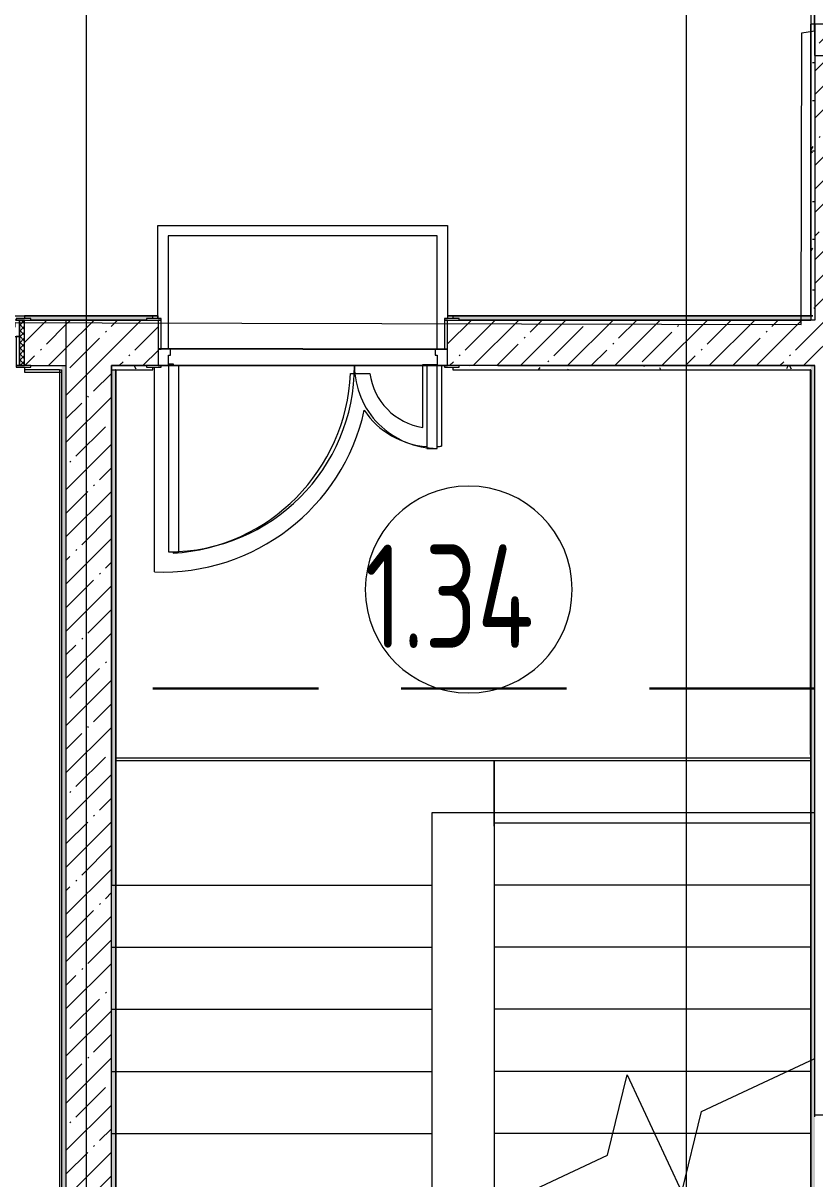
# Model space of a CAD drawing. Header units: millimetres. Extents: x -1113 to 415037, y -3642 to 354837.
# Drawn here: x 71718 to 75545, y 3614 to 9199 of the extents above; entities that cross this region are included whole.
import ezdxf

# ---------------------------------------------------------------- set-up
doc = ezdxf.new("R2010")
doc.units = ezdxf.units.MM
doc.linetypes.add('50_ШТРИХ_ш4_п2_', pattern=[1200, 800, -400])
for name, color, linetype, lineweight in [('A-AREA-BNDY', 7, 'Continuous', 5), ('A-AREA-IDEN', 7, 'Continuous', 9), ('A-DETL-3', 7, '50_ШТРИХ_ш4_п2_', 30), ('A-DOOR-2', 7, 'Continuous', 5), ('A-DOOR-FRAM-2', 7, 'Continuous', 5), ('A-FLOR', 7, 'Continuous', 9), ('A-WALL', 7, 'Continuous', 5), ('I-WALL', 7, 'Continuous', 5), ('S-STRS', 7, 'Continuous', 9), ('S-STRS-MBND', 7, 'Continuous', 9), ('Оси', 7, 'Continuous', 9)]:
    doc.layers.add(name, color=color, linetype=linetype, lineweight=lineweight)
for name, color, linetype, lineweight, true_color in [('A-DOOR-1', 7, 'Continuous', 5, 0xc0c0c0), ('A-DOOR-FRAM-1', 7, 'Continuous', 5, 0xc0c0c0), ('A-WALL-1', 9, 'Continuous', 5, 0x808080), ('A-WALL-FNSH-1', 9, 'Continuous', 5, 0x808080)]:
    doc.layers.add(name, color=color, linetype=linetype, lineweight=lineweight, true_color=true_color)
doc.styles.add('СПДС', font='ГОСТ тип А.ttf', dxfattribs={"width": 0.9})
pattern_1 = [(45, (64.7, -136.06), (-114.04925, 114.04925), []), (45, (178.75, -136.06), (-114.04925, 114.04925), [201.612, -40.322, 6.706, -33.617])]
pattern_2 = [(0, (64.7, -136.06), (243.84, 60.96), [20.117, -162.763, 20.117, -162.763, -975.36]), (0, (64.7, -136.06), (243.84, 60.96), [-365.76, 20.117, -345.643, 20.117, -162.763, -426.72]), (0, (64.7, -136.06), (243.84, 60.96), [-914.4, 20.117, -101.803, 20.117, -284.683]), (120, (156.14, -105.58), (-174.71291, 180.691634), [20.117, -162.763, 20.117, -162.763, -975.36]), (120, (156.14, -105.58), (-174.71291, 180.691634), [-365.76, 20.117, -345.643, 20.117, -162.763, -426.72]), (120, (156.14, -105.58), (-174.71291, 180.691634), [-914.4, 20.117, -101.803, 20.117, -284.683]), (240, (186.62, 16.34), (-69.12709, -241.651634), [20.117, -162.763, 20.117, -162.763, -975.36]), (240, (186.62, 16.34), (-69.12709, -241.651634), [-365.76, 20.117, -345.643, 20.117, -162.763, -426.72]), (240, (186.62, 16.34), (-69.12709, -241.651634), [-914.4, 20.117, -101.803, 20.117, -284.683])]

# ---------------------------------------------------------------- blocks, each defined once
blk = doc.blocks.new('110_Дверь_СКБ_2Ст - Д-1_л_Лестничная клетка EIS60 2-32142534-Объем проектирования 1 этажа')
at = {"layer": 'A-DOOR-1'}
for p, q in [((662.5, 1010), (612.5, 1010)), ((612.5, 1010), (612.5, 110)), ((662.5, 110), (662.5, 1010)), ((-637.5, 510), (-637.5, 110)), ((-587.5, 510), (-637.5, 510)), ((-587.5, 110), (-587.5, 510)), ((-637.5, 110), (-587.5, 110)), ((612.5, 110), (662.5, 110))]:
    blk.add_line(p, q, dxfattribs=at)
for centre, radius, start, end in [((662.5, 110), 900, 90, 180), ((-637.5, 110), 400, 360, 90)]:
    blk.add_arc(centre, radius, start, end, dxfattribs=at)
at = {"layer": 'A-DOOR-FRAM-1'}
for p, q in [((-672.5, 118), (-742.5, 118)), ((-742.5, 118), (-742.5, 110)), ((-672.5, 110), (-672.5, 118)), ((767.5, 118), (697.5, 118)), ((697.5, 118), (697.5, 110)), ((767.5, 110), (767.5, 118)), ((-742.5, 110), (-672.5, 110)), ((-637.5, 110), (-687.5, 110)), ((-687.5, 110), (-687.5, 30)), ((-637.5, 60), (-637.5, 110)), ((-627.5, 60), (-637.5, 60)), ((-627.5, 30), (-627.5, 60)), ((662.5, 60), (652.5, 60)), ((652.5, 60), (652.5, 30)), ((662.5, 110), (662.5, 60)), ((712.5, 110), (662.5, 110)), ((697.5, 110), (767.5, 110)), ((712.5, 30), (712.5, 110)), ((-687.5, 30), (-627.5, 30)), ((-672.5, 30), (-687.5, 30)), ((-687.5, 30), (-687.5, -110)), ((-672.5, -110), (-672.5, 30)), ((652.5, 30), (712.5, 30)), ((712.5, 30), (697.5, 30)), ((697.5, 30), (697.5, -110)), ((712.5, -110), (712.5, 30)), ((-672.5, -110), (-742.5, -110)), ((-742.5, -110), (-742.5, -118)), ((-687.5, -110), (-672.5, -110)), ((-672.5, -118), (-672.5, -110)), ((697.5, -110), (712.5, -110)), ((767.5, -110), (697.5, -110)), ((697.5, -110), (697.5, -118)), ((767.5, -118), (767.5, -110)), ((-742.5, -118), (-672.5, -118)), ((697.5, -118), (767.5, -118))]:
    blk.add_line(p, q, dxfattribs=at)
blk = doc.blocks.new('110_Дверь_СКБ_1Ст_Внутренняя1 - Д-7_л__950x2100h_Туалет-21784696-Объем проектирования 1 этажа')
at = {"layer": 'A-DOOR-2'}
h = blk.add_hatch(dxfattribs=at)
h.set_pattern_fill('FP_88', color=256, style=0, pattern_type=2)
h.set_pattern_definition([(135, (1826.41, 174.685), (-14.14214, -14.14214), []), (225, (1826.41, 174.685), (14.14214, -14.14214), [])])
h.paths.add_polyline_path([(462.5, -110), (487.5, -110), (487.5, 110), (462.5, 110), (462.5, 0)])
at = {"layer": 'A-DOOR-FRAM-2'}
h = blk.add_hatch(dxfattribs=at)
h.set_pattern_fill('FP_89', color=256, style=0, pattern_type=2)
h.set_pattern_definition([(45, (-296.384, 174.685), (-14.1421, 14.1421), []), (135, (-296.384, 174.685), (-14.1421, -14.1421), [])])
h.paths.add_polyline_path([(-437.5, -110), (-437.5, 110), (-462.5, 108), (-462.5, -110)])
at = {"layer": 'A-DOOR-1'}
for p, q in [((437.5, 960), (397.5, 960)), ((397.5, 960), (397.5, 110)), ((437.5, 110), (437.5, 960)), ((397.5, 110), (437.5, 110))]:
    blk.add_line(p, q, dxfattribs=at)
blk.add_arc((437.5, 110), 850, 90, 180, dxfattribs=at)
at = {"layer": 'A-DOOR-FRAM-1'}
for p, q in [((-422.5, 118), (-492.5, 118)), ((-492.5, 118), (-492.5, 110)), ((-422.5, 110), (-422.5, 118)), ((517.5, 118), (447.5, 118)), ((447.5, 118), (447.5, 110)), ((517.5, 110), (517.5, 118)), ((-492.5, 110), (-422.5, 110)), ((-437.5, 110), (-462.5, 110)), ((-462.5, 110), (-462.5, -110)), ((-412.5, 110), (-437.5, 110)), ((-437.5, 110), (-437.5, 30)), ((-437.5, -110), (-437.5, 110)), ((-422.5, 110), (-437.5, 110)), ((-437.5, 110), (-437.5, 109)), ((-437.5, 109), (-422.5, 109)), ((-422.5, 109), (-422.5, 110)), ((-412.5, 70), (-412.5, 110)), ((-402.5, 70), (-412.5, 70)), ((-402.5, 30), (-402.5, 70)), ((437.5, 70), (427.5, 70)), ((427.5, 70), (427.5, 30)), ((437.5, 110), (437.5, 70)), ((462.5, 110), (437.5, 110)), ((462.5, 110), (447.5, 110)), ((447.5, 110), (447.5, 109)), ((447.5, 110), (517.5, 110)), ((447.5, 109), (462.5, 109)), ((462.5, 30), (462.5, 110)), ((487.5, 110), (462.5, 110)), ((462.5, 110), (462.5, -110)), ((462.5, 109), (462.5, 110)), ((487.5, -110), (487.5, 110)), ((-437.5, 30), (-402.5, 30)), ((-422.5, 30), (-437.5, 30)), ((-437.5, 30), (-437.5, -110)), ((-422.5, -110), (-422.5, 30)), ((427.5, 30), (462.5, 30)), ((462.5, 30), (447.5, 30)), ((447.5, 30), (447.5, -110)), ((462.5, -110), (462.5, 30)), ((-422.5, -110), (-492.5, -110)), ((-492.5, -110), (-492.5, -118)), ((-462.5, -110), (-437.5, -110)), ((-437.5, -110), (-422.5, -110)), ((-422.5, -118), (-422.5, -110)), ((447.5, -110), (462.5, -110)), ((517.5, -110), (447.5, -110)), ((447.5, -110), (447.5, -118)), ((462.5, -110), (487.5, -110)), ((517.5, -118), (517.5, -110)), ((-492.5, -118), (-422.5, -118)), ((447.5, -118), (517.5, -118))]:
    blk.add_line(p, q, dxfattribs=at)
blk = doc.blocks.new('Марка_Помещения - Номер-25198446-Объем проектирования 1 этажа')
at = {"layer": 'A-AREA-IDEN'}
for start, end in [(360, 180), (180, 360)]:
    blk.add_arc((0, 0), 2.5, start, end, dxfattribs=at)

msp = doc.modelspace()

# ---------------------------------------------------------------- hatches: boundary and pattern name
at = {"layer": 'I-WALL'}
h = msp.add_hatch(dxfattribs=at)
h.set_pattern_fill('FP_1', color=256, style=0, pattern_type=2)
h.set_pattern_definition(pattern_1)
h.paths.add_polyline_path([(75764.7, 7763.9), (75764.7, 9193.9), (75544.7, 9193.9), (75544.7, 7763.9)])
h.paths.add_polyline_path([(75744.7, 10693.9), (75764.7, 10693.9), (75764.7, 10763.9), (75744.7, 10763.9), (75744.7, 10721.5)])
h = msp.add_hatch(dxfattribs=at)
h.set_pattern_fill('FP_191', color=256, style=0, pattern_type=2)
h.set_pattern_definition(pattern_2)
h.paths.add_polyline_path([(75524.7, 7763.9), (75544.7, 7763.9), (75544.7, 9193.9), (75524.7, 9193.9), (75524.7, 7783.9)])
h = msp.add_hatch(dxfattribs=at)
h.set_pattern_fill('FP_191', color=256, style=0, pattern_type=2)
h.set_pattern_definition(pattern_2)
h.paths.add_polyline_path([(75027.2, 7763.9), (75524.7, 7763.9), (75523.7, 7783.9), (73794.7, 7783.9), (73794.7, 7771.9), (73824.7, 7771.9), (73824.7, 7763.9), (74012.2, 7763.9)])
h.paths.add_polyline_path([(72189.1, 7763.9), (72314.7, 7763.9), (72314.7, 7771.9), (72344.7, 7771.9), (72344.7, 7783.9), (71724.7, 7783.9), (71724.7, 7771.9), (71754.7, 7771.9), (71754.7, 7763.9), (72144.7, 7763.9)])
h.paths.add_polyline_path([(70384.7, 7763.9), (70744.7, 7763.9), (70744.7, 7771.9), (70774.7, 7771.9), (70774.7, 7783.9), (69424.7, 7783.9), (69424.7, 7771.9), (69454.7, 7771.9), (69454.7, 7763.9), (70084.7, 7763.9)])
h.paths.add_polyline_path([(67899.7, 7763.9), (68294.7, 7763.9), (68294.7, 7771.9), (68324.7, 7771.9), (68324.7, 7783.9), (66924.7, 7783.9), (66924.7, 7771.9), (66954.7, 7771.9), (66954.7, 7763.9), (67823, 7763.9)])
h.paths.add_polyline_path([(60674.7, 7763.9), (65944.7, 7763.9), (65944.7, 7771.9), (65974.7, 7771.9), (65974.7, 7783.9), (60674.7, 7783.9)])
h.paths.add_polyline_path([(57507.7, 7763.9), (58174.7, 7763.9), (58174.7, 7783.9), (50774.7, 7783.9), (50774.7, 7763.9), (57244.7, 7763.9)])
h.paths.add_polyline_path([(47974.7, 7763.9), (48274.7, 7763.9), (48274.7, 7783.9), (41904.7, 7783.9), (41904.7, 7763.9), (47474.7, 7763.9)])
h.paths.add_polyline_path([(39104.7, 7763.9), (39404.7, 7763.9), (39404.7, 7783.9), (38825.7, 7783.9), (38824.7, 7763.9), (38940.1, 7763.9)])
h = msp.add_hatch(dxfattribs=at)
h.set_pattern_fill('FP_1', color=256, style=0, pattern_type=2)
h.set_pattern_definition(pattern_1)
h.paths.add_polyline_path([(71754.7, 7543.9), (71924.7, 7543.9), (71924.7, 7763.9), (71724.7, 7763.9), (71724.7, 7543.9)])
h.paths.add_polyline_path([(70384.7, 7543.9), (70774.7, 7543.9), (70774.7, 7763.9), (69424.7, 7763.9), (69424.7, 7543.9), (70084.7, 7543.9)])
h.paths.add_polyline_path([(68294.7, 7543.9), (68324.7, 7543.9), (68324.7, 7763.9), (66924.7, 7763.9), (66924.7, 7543.9), (68175, 7543.9)])
h = msp.add_hatch(dxfattribs=at)
h.set_pattern_fill('FP_1', color=256, style=0, pattern_type=2)
h.set_pattern_definition(pattern_1)
h.paths.add_polyline_path([(71924.7, -236.1), (72144.7, -236.1), (72144.7, 7763.9), (71924.7, 7763.9), (71924.7, -199.3)])
h = msp.add_hatch(dxfattribs=at)
h.set_pattern_fill('FP_1', color=256, style=0, pattern_type=2)
h.set_pattern_definition(pattern_1)
h.paths.add_polyline_path([(73794.7, 7543.9), (75764.7, 7543.9), (75764.7, 7763.9), (73769.7, 7763.9), (73769.7, 7543.9)])
h.paths.add_polyline_path([(72344.7, 7543.9), (72369.7, 7543.9), (72369.7, 7763.9), (72144.7, 7763.9), (72144.7, 7543.9), (72314.7, 7543.9)])
h = msp.add_hatch(dxfattribs=at)
h.set_pattern_fill('FP_191', color=256, style=0, pattern_type=2)
h.set_pattern_definition(pattern_2)
h.paths.add_polyline_path([(71900.7, 7523.9), (71904.7, 7525.6), (71904.7, 7543.9), (71754.7, 7543.9), (71754.7, 7535.9), (71724.7, 7535.9), (71724.7, 7523.9), (71893.7, 7523.9)])
h.paths.add_polyline_path([(70504.7, 7523.9), (70774.7, 7523.9), (70774.7, 7535.9), (70744.7, 7535.9), (70744.7, 7543.9), (70504.7, 7543.9), (70504.7, 7524.4)])
h = msp.add_hatch(dxfattribs=at)
h.set_pattern_fill('FP_191', color=256, style=0, pattern_type=2)
h.set_pattern_definition(pattern_2)
h.paths.add_polyline_path([(71904.7, 3.9), (71924.7, 3.9), (71924.7, 304.4), (71904.7, 304.4), (71904.7, 121.7)])
h.paths.add_polyline_path([(71911.4, 354.4), (71906, 374.5), (71924.7, 366.9), (71924.7, 7543.9), (71904.7, 7543.9), (71904.7, 354.4)])
h = msp.add_hatch(dxfattribs=at)
h.set_pattern_fill('FP_191', color=256, style=0, pattern_type=2)
h.set_pattern_definition(pattern_2)
h.paths.add_polyline_path([(74910.8, 7523.9), (75524.7, 7523.9), (75524.6, 7543.9), (73824.7, 7543.9), (73824.7, 7535.9), (73794.7, 7535.9), (73794.7, 7523.9), (74012.2, 7523.9)])
h.paths.add_polyline_path([(72144.7, 7523.9), (72344.7, 7523.9), (72344.7, 7535.9), (72314.7, 7535.9), (72314.7, 7543.9), (72144.7, 7543.9)])
h = msp.add_hatch(dxfattribs=at)
h.set_pattern_fill('FP_191', color=256, style=0, pattern_type=2)
h.set_pattern_definition(pattern_2)
h.paths.add_polyline_path([(75544.7, 3.9), (75544.7, 7543.9), (75524.7, 7522.9), (75524.7, 3.9), (75538.9, 3.9)])
h.paths.add_polyline_path([(75524.7, 7523.9), (75544.7, 7543.9), (75524.7, 7543.9)])
h = msp.add_hatch(dxfattribs=at)
h.set_pattern_fill('FP_191', color=256, style=0, pattern_type=2)
h.set_pattern_definition(pattern_2)
h.paths.add_polyline_path([(72144.7, -16.1), (72164.7, -16.1), (72164.7, 7522.9), (72144.7, 7523.9), (72144.7, 1483.9)])

# ---------------------------------------------------------------- linework, layer by layer
msp.add_lwpolyline([(72369.7, 7627.2), (73769.7, 7623.9)])
at = {"layer": 'A-AREA-BNDY', "flags": 128}
msp.add_lwpolyline([(82584.9, 11376.6), (82589.2, 13184.6), (77333, 13197), (77327.5, 10847), (76027.2, 10850), (76026.8, 10700), (75546.3, 10701.2), (75545.9, 10548.7), (75542.4, 9042.2), (75742.9, 9041.7), (75742.9, 9042.7), (80651.4, 9031.2), (80655.3, 10689.2), (80355.3, 10689.9), (80356.9, 11381.9)], close=True, dxfattribs=at)
msp.add_lwpolyline([(38780.5, 7829.5), (65299.4, 7767.2), (65929.4, 7765.7), (65929.3, 7744.7), (66879.3, 7742.5), (66879.4, 7763.5), (68279.4, 7760.2), (68279.3, 7739.2), (69379.3, 7736.6), (69379.4, 7757.6), (70729.4, 7754.5), (70729.3, 7733.5), (71679.3, 7731.2), (71679.4, 7752.2), (72099.4, 7751.2), (75478.4, 7743.3), (75481.7, 9152.3), (75542.7, 9162.2), (75546.3, 10701.2)], dxfattribs=at)
at = {"layer": 'A-DETL-3'}
msp.add_line((75544.7, 5983.9), (72144.7, 5983.9), dxfattribs=at)
at = {"layer": 'A-FLOR'}
for p, q in [((75524.7, 10743.9), (75524.7, 7783.9)), ((72369.6, 8221.4), (73769.6, 8221.4)), ((72369.6, 7771.9), (72369.6, 8221.4)), ((73769.6, 8221.4), (73769.6, 7771.9)), ((73719.6, 8171.4), (72419.6, 8171.4)), ((72419.6, 8171.4), (72419.6, 7623.9)), ((73719.6, 7623.9), (73719.6, 8171.4)), ((71674.7, 7783.9), (71724.7, 7783.9)), ((72369.6, 7783.9), (71724.7, 7783.9)), ((72369.7, 7771.9), (72369.7, 7783.9)), ((73769.7, 7783.9), (73769.7, 7771.9)), ((73769.7, 7783.9), (75523.7, 7783.9)), ((72419.7, 7552.1), (72442.3, 7552.1)), ((72419.7, 7543.9), (73719.7, 7543.9)), ((72442.3, 7552.1), (72442.3, 7543.9)), ((73649.9, 7245.5), (73649.9, 7549.1)), ((73649.9, 7549.1), (73719.7, 7549.1)), ((73754.7, 7543.9), (73739.9, 7543.9)), ((73739.9, 7543.9), (73739.9, 7154.7)), ((74012.2, 7543.9), (73794.7, 7543.9)), ((72352.3, 6546.9), (72352.3, 7535.9)), ((73300.1, 7506.1), (73393.6, 7506.1)), ((72442.3, 6643.9), (72442.3, 6637.6)), ((75524.7, 5647.7), (72164.7, 5647.7)), ((73994.7, 5633.9), (72164.7, 5633.9)), ((73994.7, 5318.9), (73994.7, 5633.6))]:
    msp.add_line(p, q, dxfattribs=at)
for centre, radius, start, end in [((72390.9, 7546.1), 910, 273.2375, 357.4807), ((72390.9, 7546.1), 910, 273.2375, 357.4807), ((73694.9, 7546.1), 304, 187.5608, 261.4874), ((73694.9, 7546.1), 304, 187.5608, 261.4874), ((72390.9, 7546.1), 1000, 267.7874, 347.3989), ((72390.9, 7546.1), 1000, 267.7874, 347.3989), ((73694.9, 7546.1), 394, 213.6219, 266.3181), ((73694.9, 7546.1), 394, 213.6219, 266.3181), ((73694.9, 7546.1), 394, 273.6096, 276.5582), ((73694.9, 7546.1), 394, 273.6096, 276.5582)]:
    msp.add_arc(centre, radius, start, end, dxfattribs=at)
at = {"layer": 'A-WALL'}
for p, q in [((75544.7, 9193.9), (75544.7, 7763.9)), ((72144.7, 7784.9), (72144.7, 7783.9)), ((71893.7, 7523.9), (71904.7, 7523.9)), ((71893.7, 7523.9), (71893.7, 7523.9)), ((71904.7, 3.9), (71904.7, 7523.9)), ((72144.7, 7523.9), (72344.7, 7523.9)), ((72164.7, 7523.9), (72164.7, 3.9)), ((72165.7, 7522.9), (72164.7, 7522.9)), ((73794.7, 7523.9), (75524.7, 7523.9)), ((75524.7, 7522.9), (75523.7, 7522.9))]:
    msp.add_line(p, q, dxfattribs=at)
at = {"layer": 'A-WALL-1'}
for p, q in [((75764.7, 9193.9), (75524.7, 9193.9)), ((71724.7, 7783.9), (71724.7, 7771.9)), ((72314.7, 7763.9), (71754.7, 7763.9)), ((71754.7, 7763.9), (72314.7, 7763.9)), ((71924.7, 7763.9), (71924.7, -16.1)), ((72344.7, 7771.9), (72344.7, 7783.9)), ((73794.7, 7783.9), (73794.7, 7771.9)), ((75544.7, 7763.9), (73824.7, 7763.9)), ((73824.7, 7763.9), (75524.7, 7763.9)), ((75524.7, 7783.9), (75524.7, 7763.9)), ((71754.7, 7543.9), (71924.7, 7543.9)), ((72144.7, -16.1), (72144.7, 7543.9)), ((72144.7, 7543.9), (72314.7, 7543.9)), ((74012.2, 7543.9), (75544.7, 7543.9)), ((75544.7, 3913.9), (75544.7, 7543.9)), ((71724.7, 7535.9), (71724.7, 7523.9)), ((72344.7, 7523.9), (72344.7, 7535.9)), ((73794.7, 7535.9), (73794.7, 7523.9)), ((75524.7, 7523.9), (75524.7, 3.9)), ((75544.7, 3923.9), (75764.7, 3923.9))]:
    msp.add_line(p, q, dxfattribs=at)
at = {"layer": 'A-WALL-FNSH-1'}
for p, q in [((75524.7, 9193.9), (75523.7, 9193.9)), ((75523.7, 9193.9), (75523.7, 7783.9)), ((72369.7, 7784.9), (71724.7, 7784.9)), ((71724.7, 7784.9), (71724.7, 7783.9)), ((71724.7, 7783.9), (72369.7, 7783.9)), ((72369.7, 7783.9), (72369.7, 7784.9)), ((75534.7, 7784.9), (73769.7, 7784.9)), ((73769.7, 7784.9), (73769.7, 7783.9)), ((73769.7, 7783.9), (75534.7, 7783.9)), ((75534.7, 7783.9), (75534.7, 7784.9)), ((71893.7, 7523.9), (71724.7, 7523.9)), ((71724.7, 7523.9), (71724.7, 7512.9)), ((71724.7, 7512.9), (71904.7, 7512.9)), ((71893.7, 7523.9), (71893.7, 390.4)), ((72165.7, 7522.9), (72344.7, 7522.9)), ((72165.7, 7522.9), (72165.7, 3.9)), ((72344.7, 7522.9), (72344.7, 7523.9)), ((73794.7, 7523.9), (73794.7, 7522.9)), ((73794.7, 7522.9), (75523.7, 7522.9)), ((75523.7, 5665), (75523.7, 3161)), ((75524.7, 5285.1), (75523.7, 5285.1)), ((75523.7, 5244.5), (75524.7, 5244.5))]:
    msp.add_line(p, q, dxfattribs=at)
at = {"layer": 'I-WALL'}
for p, q in [((75523.7, 5665), (75523.7, 7523.9)), ((75523.7, 6093.9), (75524.7, 6093.9)), ((75524.7, 5665), (75523.7, 5665))]:
    msp.add_line(p, q, dxfattribs=at)
at = {"layer": 'S-STRS'}
for p, q in [((75524.7, 5633.6), (73994.7, 5633.6)), ((73994.7, 5633.6), (73994.7, 5333.6)), ((75524.7, 5633.6), (73994.7, 5633.6)), ((73994.7, 5333.6), (73994.7, 5033.6)), ((75524.7, 5333.6), (73994.7, 5333.6)), ((75524.7, 5333.6), (73994.7, 5333.6)), ((73994.7, 5033.6), (73994.7, 4733.6)), ((75524.7, 5033.6), (73994.7, 5033.6)), ((75524.7, 5033.6), (73994.7, 5033.6)), ((73994.7, 4733.6), (73994.7, 4433.6)), ((75524.7, 4733.6), (73994.7, 4733.6)), ((75524.7, 4733.6), (73994.7, 4733.6)), ((73994.7, 4433.6), (73994.7, 4133.6)), ((75524.7, 4433.6), (73994.7, 4433.6)), ((75524.7, 4433.6), (73994.7, 4433.6)), ((73994.7, 4133.6), (73994.7, 3833.6)), ((75413.1, 4133.6), (73994.7, 4133.6)), ((75413.1, 4133.6), (73994.7, 4133.6)), ((73994.7, 3833.6), (73994.7, 3533.6)), ((74568.8, 3833.6), (73994.7, 3833.6)), ((74568.8, 3833.6), (73994.7, 3833.6)), ((74970.6, 3833.6), (74769.7, 3833.6)), ((74970.6, 3833.6), (74769.7, 3833.6))]:
    msp.add_line(p, q, dxfattribs=at)
at = {"layer": 'S-STRS-MBND'}
for p, q in [((72144.7, 7543.9), (72144.7, 5033.6)), ((75544.7, 7543.9), (72144.7, 7543.9)), ((75544.7, 5383.9), (75544.7, 7543.9)), ((73694.7, 5383.9), (75544.7, 5383.9)), ((73694.7, 5033.6), (73694.7, 5383.9)), ((72144.7, 5033.6), (73694.7, 5033.6)), ((72144.7, 1433.6), (72144.7, 5033.6)), ((72144.7, 5033.6), (73694.7, 5033.6)), ((73694.7, 1433.6), (73694.7, 5033.6)), ((72144.7, 4733.6), (73694.7, 4733.6)), ((72144.7, 4733.6), (73694.7, 4733.6)), ((72144.7, 4433.6), (73694.7, 4433.6)), ((72144.7, 4433.6), (73694.7, 4433.6)), ((74996.3, 3939.3), (75544.7, 4195)), ((72144.7, 4133.6), (73694.7, 4133.6)), ((72144.7, 4133.6), (73694.7, 4133.6)), ((75524.7, 4133.6), (75413.1, 4133.6)), ((75524.7, 4133.6), (75413.1, 4133.6)), ((74543.1, 3728), (74637.6, 4116.9)), ((74637.6, 4116.9), (74901.8, 3550.4)), ((74901.8, 3550.4), (74996.3, 3939.3)), ((72144.7, 3833.6), (73694.7, 3833.6)), ((72144.7, 3833.6), (73694.7, 3833.6)), ((74769.7, 3833.6), (74568.8, 3833.6)), ((74769.7, 3833.6), (74568.8, 3833.6)), ((75524.7, 3833.6), (74970.6, 3833.6)), ((75524.7, 3833.6), (74970.6, 3833.6)), ((73994.7, 3472.3), (74543.1, 3728))]:
    msp.add_line(p, q, dxfattribs=at)
at = {"layer": 'Оси'}
for points in [[(72024.7, -2042.3), (72024.7, 2957.7), (72024.7, 22262), (72024.7, 27262)], [(74924.7, -2042.3), (74924.7, 2957.7), (74924.7, 22262), (74924.7, 27262)]]:
    msp.add_lwpolyline(points, dxfattribs=at)

# ---------------------------------------------------------------- block references
at = {"layer": 'A-AREA-IDEN', "xscale": 199.9999999999999, "yscale": 199.9999999999999, "zscale": 199.9999999999999}
msp.add_blockref('Марка_Помещения - Номер-25198446-Объем проектирования 1 этажа', (73871.4, 6461.9), dxfattribs=at)
at = {"layer": 'A-DOOR-1'}
msp.add_blockref('110_Дверь_СКБ_1Ст_Внутренняя1 - Д-7_л__950x2100h_Туалет-21784696-Объем проектирования 1 этажа', (71237.2, 7653.9), dxfattribs=at)
at = {"layer": 'A-DOOR-1', "rotation": 180}
msp.add_blockref('110_Дверь_СКБ_2Ст - Д-1_л_Лестничная клетка EIS60 2-32142534-Объем проектирования 1 этажа', (73082.2, 7653.9), dxfattribs=at)

# ---------------------------------------------------------------- texts
at = {"layer": 'A-AREA-IDEN', "insert": (73369.7, 6679.1), "char_height": 500, "width": 1255.443, "attachment_point": 1, "style": 'СПДС'}
msp.add_mtext('1.34', dxfattribs=at)

doc.saveas('drawing.dxf')
